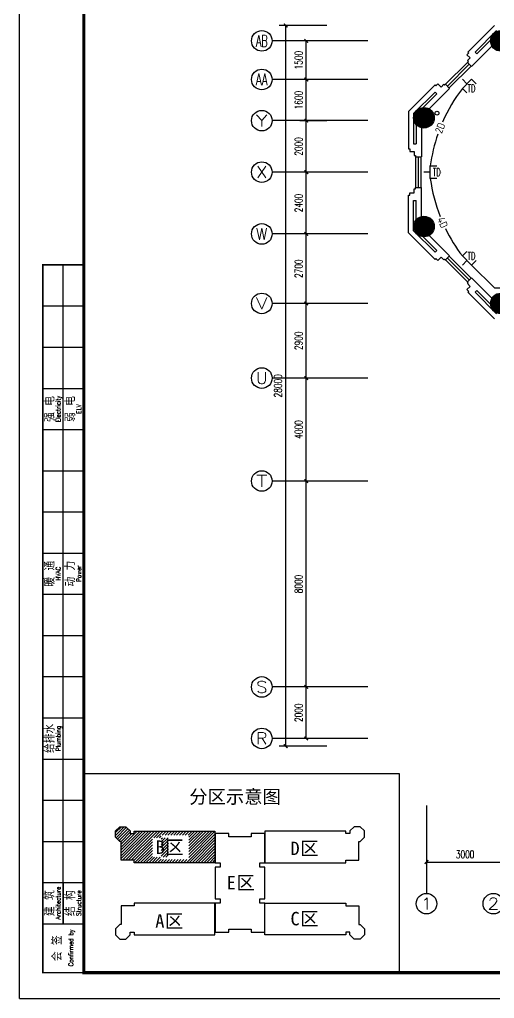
# Model space of a CAD drawing. Extents: x 190999 to 834799, y -200814 to 215286.
# Drawn here: x 309899 to 328351, y -12314 to 25713 of the extents above; entities that cross this region are included whole.
import ezdxf
from ezdxf.enums import TextEntityAlignment as Align

# ---------------------------------------------------------------- set-up
doc = ezdxf.new("R2010")
doc.units = 0
doc.header["$LTSCALE"] = 1000
doc.header["$MEASUREMENT"] = 0
for name, color, linetype in [('00-EQUIP', 3, 'Continuous'), ('00-SIG_TEXT', 7, 'Continuous'), ('00-WIRE-4', 6, 'Continuous'), ('A-墙线', 2, 'Continuous'), ('A-外窗', 145, 'Continuous'), ('AXIS', 3, 'Continuous'), ('AXIS_TEXT', 7, 'Continuous'), ('COLUMN', 2, 'Continuous'), ('PUB_HATCH', 250, 'Continuous'), ('图框', 189, 'Continuous'), ('房间名称', 7, 'Continuous'), ('雨水管', 3, 'Continuous')]:
    doc.layers.add(name, color=color, linetype=linetype)
doc.styles.add('-GBCBIGGBENOR', font='GBENOR.shx', dxfattribs={"bigfont": 'GBCBIG.shx'})
doc.styles.add('_COMPLEX', font='COMPLEX.shx', dxfattribs={"width": 0.5})
doc.styles.add('_TCH_AXIS', font='COMPLEX', dxfattribs={"bigfont": 'GBCBIG'})
doc.styles.add('COMPLEX', font='COMPLEX')
doc.styles.add('DIM_FONT', font='SIMPLEX', dxfattribs={"width": 0.7, "bigfont": 'GBCBIG'})
doc.styles.add('HT', font='simhei.ttf')
doc.styles.get("Standard").update_dxf_attribs({"font": 'simhei.ttf'})
doc.styles.add('TKZ2_tjkts.shx', font='tjromant.shx', dxfattribs={"bigfont": 'tjkts.shx'})
doc.dimstyles.new('DIMN', dxfattribs={"dimtxt": 300, "dimasz": 100, "dimexe": 250, "dimexo": 300, "dimgap": 150, "dimtad": 1, "dimdec": 0, "dimzin": 0, "dimdsep": 46, "dimtxsty": 'DIM_FONT', "dimblk": 'ARCHTICK', "dimcen": 0.09, "dimclrt": 7, "dimazin": 2, "dimtfac": 1, "dimtdec": 0, "dimtix": 1, "dimtmove": 2, "dimatfit": 3, "dimfxl": 0, "dimtolj": 1, "dimtzin": 0, "dimarcsym": 0})

# ---------------------------------------------------------------- blocks, each defined once
blk = doc.blocks.new('TJAD_TK_A0')
at = {"layer": '图框'}
for p, q in [((973, -441.7), (973, 399.3)), ((990, -412.7), (990, -156.7)), ((982, -172.7), (998, -172.7)), ((982, -188.7), (998, -188.7)), ((982, -204.7), (998, -204.7)), ((982, -220.7), (998, -220.7)), ((982, -236.7), (998, -236.7)), ((982, -252.7), (998, -252.7)), ((982, -268.7), (998, -268.7)), ((982, -284.7), (998, -284.7)), ((982, -300.7), (998, -300.7)), ((982, -316.7), (998, -316.7)), ((982, -332.7), (998, -332.7)), ((982, -348.7), (998, -348.7)), ((982, -364.7), (998, -364.7)), ((982, -380.7), (998, -380.7)), ((982, -396.7), (998, -396.7)), ((990, -396.7), (990, -412.7)), ((982, -412.7), (998, -412.7)), ((973, -441.7), (2162, -441.7))]:
    blk.add_line(p, q, dxfattribs=at)
at = {"layer": '图框', "const_width": 1.2}
blk.add_lwpolyline([(2152, -431.7), (2152, 389.3), (998, 389.3), (998, -431.7)], close=True, dxfattribs=at)
at = {"layer": '图框', "const_width": 0.6}
blk.add_lwpolyline([(998, -431.7), (982, -431.7), (982, -156.7), (998, -156.7)], dxfattribs=at)
at = {"layer": '图框', "style": 'TKZ2_tjkts.shx'}
for s, p in [('强 电', (984.79, -212.7)), ('弱 电', (992.79, -212.7)), ('暖 通', (984.79, -276.7)), ('动 力', (992.79, -276.7)), ('给排水', (984.79, -340.7)), ('建 筑', (984.79, -404.7)), ('结 构', (992.79, -404.7)), ('会 签', (987.62, -422.2))]:
    blk.add_text(s, height=3.6, rotation=90, dxfattribs=at).set_placement(p, align=Align.MIDDLE_CENTER)
at = {"layer": '图框', "style": 'TKZ2_tjkts.shx', "width": 0.8}
for s, p in [('Electricity', (988.02, -212.7)), ('ELV', (996.02, -212.7)), ('Power', (996.02, -276.7)), ('HVAC', (988.02, -276.7)), ('Plumbing', (988.02, -340.7)), ('Architecture', (988.02, -404.7)), ('Structure', (996.02, -404.7)), ('Confirmed by', (992.95, -422.09))]:
    blk.add_text(s, height=1.8, rotation=90, dxfattribs=at).set_placement(p, align=Align.MIDDLE_CENTER)
blk = doc.blocks.new('_ArchTick')
at = {"const_width": 0.5}
blk.add_lwpolyline([(-0.7, -0.7), (0.7, 0.7)], dxfattribs=at)
blk = doc.blocks.new('*D978')
at = {"layer": 'AXIS', "color": 0, "lineweight": -2}
for p, q in [((321833, -214), (320789, -214)), ((321039, -2214), (321039, -214)), ((321833, -2214), (320789, -2214))]:
    blk.add_line(p, q, dxfattribs=at)
at = {"layer": 'Defpoints', "color": 0}
for p in [(321039, -214), (322133, -214), (322133, -2214)]:
    blk.add_point(p, dxfattribs=at)
at = {"layer": 'AXIS', "color": 0, "lineweight": -2, "xscale": 100, "yscale": 100, "zscale": 100}
for p, rotation in [((321039, -214), 90), ((321039, -2214), 270)]:
    blk.add_blockref('_ArchTick', p, dxfattribs=dict(at, rotation=rotation))
at = {"layer": 'AXIS', "color": 7, "insert": (320739, -1214), "char_height": 300, "attachment_point": 5, "rotation": 90, "style": 'DIM_FONT'}
blk.add_mtext('\\A1;2000', dxfattribs=at)
blk = doc.blocks.new('*D979')
at = {"layer": 'AXIS', "color": 0, "lineweight": -2}
for p, q in [((321833, 7786), (320789, 7786)), ((321039, -214), (321039, 7786)), ((321833, -214), (320789, -214))]:
    blk.add_line(p, q, dxfattribs=at)
at = {"layer": 'Defpoints', "color": 0}
for p in [(321039, 7786), (322133, 7786), (322133, -214)]:
    blk.add_point(p, dxfattribs=at)
at = {"layer": 'AXIS', "color": 0, "lineweight": -2, "xscale": 100, "yscale": 100, "zscale": 100}
for p, rotation in [((321039, 7786), 90), ((321039, -214), 270)]:
    blk.add_blockref('_ArchTick', p, dxfattribs=dict(at, rotation=rotation))
at = {"layer": 'AXIS', "color": 7, "insert": (320739, 3786), "char_height": 300, "attachment_point": 5, "rotation": 90, "style": 'DIM_FONT'}
blk.add_mtext('\\A1;8000', dxfattribs=at)
blk = doc.blocks.new('*D980')
at = {"layer": 'AXIS', "color": 0, "lineweight": -2}
for p, q in [((321833, 11786), (320789, 11786)), ((321039, 7786), (321039, 11786)), ((321833, 7786), (320789, 7786))]:
    blk.add_line(p, q, dxfattribs=at)
at = {"layer": 'Defpoints', "color": 0}
for p in [(321039, 11786), (322133, 11786), (322133, 7786)]:
    blk.add_point(p, dxfattribs=at)
at = {"layer": 'AXIS', "color": 0, "lineweight": -2, "xscale": 100, "yscale": 100, "zscale": 100}
for p, rotation in [((321039, 11786), 90), ((321039, 7786), 270)]:
    blk.add_blockref('_ArchTick', p, dxfattribs=dict(at, rotation=rotation))
at = {"layer": 'AXIS', "color": 7, "insert": (320739, 9786), "char_height": 300, "attachment_point": 5, "rotation": 90, "style": 'DIM_FONT'}
blk.add_mtext('\\A1;4000', dxfattribs=at)
blk = doc.blocks.new('*D981')
at = {"layer": 'AXIS', "color": 0, "lineweight": -2}
for p, q in [((321833, 14686), (320789, 14686)), ((321039, 11786), (321039, 14686)), ((321833, 11786), (320789, 11786))]:
    blk.add_line(p, q, dxfattribs=at)
at = {"layer": 'Defpoints', "color": 0}
for p in [(321039, 14686), (322133, 14686), (322133, 11786)]:
    blk.add_point(p, dxfattribs=at)
at = {"layer": 'AXIS', "color": 0, "lineweight": -2, "xscale": 100, "yscale": 100, "zscale": 100}
for p, rotation in [((321039, 14686), 90), ((321039, 11786), 270)]:
    blk.add_blockref('_ArchTick', p, dxfattribs=dict(at, rotation=rotation))
at = {"layer": 'AXIS', "color": 7, "insert": (320739, 13236), "char_height": 300, "attachment_point": 5, "rotation": 90, "style": 'DIM_FONT'}
blk.add_mtext('\\A1;2900', dxfattribs=at)
blk = doc.blocks.new('*D982')
at = {"layer": 'AXIS', "color": 0, "lineweight": -2}
for p, q in [((321833, 17386), (320789, 17386)), ((321039, 14686), (321039, 17386)), ((321833, 14686), (320789, 14686))]:
    blk.add_line(p, q, dxfattribs=at)
at = {"layer": 'Defpoints', "color": 0}
for p in [(321039, 17386), (322133, 17386), (322133, 14686)]:
    blk.add_point(p, dxfattribs=at)
at = {"layer": 'AXIS', "color": 0, "lineweight": -2, "xscale": 100, "yscale": 100, "zscale": 100}
for p, rotation in [((321039, 17386), 90), ((321039, 14686), 270)]:
    blk.add_blockref('_ArchTick', p, dxfattribs=dict(at, rotation=rotation))
at = {"layer": 'AXIS', "color": 7, "insert": (320739, 16036), "char_height": 300, "attachment_point": 5, "rotation": 90, "style": 'DIM_FONT'}
blk.add_mtext('\\A1;2700', dxfattribs=at)
blk = doc.blocks.new('*D983')
at = {"layer": 'AXIS', "color": 0, "lineweight": -2}
for p, q in [((321833, 19786), (320789, 19786)), ((321039, 17386), (321039, 19786)), ((321833, 17386), (320789, 17386))]:
    blk.add_line(p, q, dxfattribs=at)
at = {"layer": 'Defpoints', "color": 0}
for p in [(321039, 19786), (322133, 19786), (322133, 17386)]:
    blk.add_point(p, dxfattribs=at)
at = {"layer": 'AXIS', "color": 0, "lineweight": -2, "xscale": 100, "yscale": 100, "zscale": 100}
for p, rotation in [((321039, 19786), 90), ((321039, 17386), 270)]:
    blk.add_blockref('_ArchTick', p, dxfattribs=dict(at, rotation=rotation))
at = {"layer": 'AXIS', "color": 7, "insert": (320739, 18586), "char_height": 300, "attachment_point": 5, "rotation": 90, "style": 'DIM_FONT'}
blk.add_mtext('\\A1;2400', dxfattribs=at)
blk = doc.blocks.new('*D984')
at = {"layer": 'AXIS', "color": 0, "lineweight": -2}
for p, q in [((321833, 21786), (320789, 21786)), ((321039, 19786), (321039, 21786)), ((321833, 19786), (320789, 19786))]:
    blk.add_line(p, q, dxfattribs=at)
at = {"layer": 'Defpoints', "color": 0}
for p in [(321039, 21786), (322133, 21786), (322133, 19786)]:
    blk.add_point(p, dxfattribs=at)
at = {"layer": 'AXIS', "color": 0, "lineweight": -2, "xscale": 100, "yscale": 100, "zscale": 100}
for p, rotation in [((321039, 21786), 90), ((321039, 19786), 270)]:
    blk.add_blockref('_ArchTick', p, dxfattribs=dict(at, rotation=rotation))
at = {"layer": 'AXIS', "color": 7, "insert": (320739, 20786), "char_height": 300, "attachment_point": 5, "rotation": 90, "style": 'DIM_FONT'}
blk.add_mtext('\\A1;2000', dxfattribs=at)
blk = doc.blocks.new('*D985')
at = {"layer": 'AXIS', "color": 0, "lineweight": -2}
for p, q in [((321833, 23386), (320789, 23386)), ((321039, 21786), (321039, 23386)), ((321833, 21786), (320789, 21786))]:
    blk.add_line(p, q, dxfattribs=at)
at = {"layer": 'Defpoints', "color": 0}
for p in [(321039, 23386), (322133, 23386), (322133, 21786)]:
    blk.add_point(p, dxfattribs=at)
at = {"layer": 'AXIS', "color": 0, "lineweight": -2, "xscale": 100, "yscale": 100, "zscale": 100}
for p, rotation in [((321039, 23386), 90), ((321039, 21786), 270)]:
    blk.add_blockref('_ArchTick', p, dxfattribs=dict(at, rotation=rotation))
at = {"layer": 'AXIS', "color": 7, "insert": (320739, 22586), "char_height": 300, "attachment_point": 5, "rotation": 90, "style": 'DIM_FONT'}
blk.add_mtext('\\A1;1600', dxfattribs=at)
blk = doc.blocks.new('*D986')
at = {"layer": 'AXIS', "color": 0, "lineweight": -2}
for p, q in [((321833, 24886), (320789, 24886)), ((321039, 23386), (321039, 24886)), ((321833, 23386), (320789, 23386))]:
    blk.add_line(p, q, dxfattribs=at)
at = {"layer": 'Defpoints', "color": 0}
for p in [(321039, 24886), (322133, 24886), (322133, 23386)]:
    blk.add_point(p, dxfattribs=at)
at = {"layer": 'AXIS', "color": 0, "lineweight": -2, "xscale": 100, "yscale": 100, "zscale": 100}
for p, rotation in [((321039, 24886), 90), ((321039, 23386), 270)]:
    blk.add_blockref('_ArchTick', p, dxfattribs=dict(at, rotation=rotation))
at = {"layer": 'AXIS', "color": 7, "insert": (320739, 24136), "char_height": 300, "attachment_point": 5, "rotation": 90, "style": 'DIM_FONT'}
blk.add_mtext('\\A1;1500', dxfattribs=at)
blk = doc.blocks.new('*D987')
at = {"layer": 'AXIS', "color": 0, "lineweight": -2}
for p, q in [((321833, 25486), (319989, 25486)), ((320239, -2514), (320239, 25486)), ((321833, -2514), (319989, -2514))]:
    blk.add_line(p, q, dxfattribs=at)
at = {"layer": 'Defpoints', "color": 0}
for p in [(320239, 25486), (322133, 25486), (322133, -2514)]:
    blk.add_point(p, dxfattribs=at)
at = {"layer": 'AXIS', "color": 0, "lineweight": -2, "xscale": 100, "yscale": 100, "zscale": 100}
for p, rotation in [((320239, 25486), 90), ((320239, -2514), 270)]:
    blk.add_blockref('_ArchTick', p, dxfattribs=dict(at, rotation=rotation))
at = {"layer": 'AXIS', "color": 7, "insert": (319939, 11486), "char_height": 300, "attachment_point": 5, "rotation": 90, "style": 'DIM_FONT'}
blk.add_mtext('\\A1;28000', dxfattribs=at)
blk = doc.blocks.new('*D1004')
at = {"layer": 'AXIS', "color": 0, "lineweight": -2}
for p, q in [((325712, -5614), (325712, -7264)), ((328711, -5614), (328711, -7264)), ((325712, -7014), (328711, -7014))]:
    blk.add_line(p, q, dxfattribs=at)
at = {"layer": 'Defpoints', "color": 0}
for p in [(325712, -5314), (328711, -5314), (328711, -7014)]:
    blk.add_point(p, dxfattribs=at)
at = {"layer": 'AXIS', "color": 0, "lineweight": -2, "xscale": 100, "yscale": 100, "zscale": 100, "rotation": 180}
blk.add_blockref('_ArchTick', (325712, -7014), dxfattribs=at)
at = {"layer": 'AXIS', "color": 0, "lineweight": -2, "xscale": 100, "yscale": 100, "zscale": 100}
blk.add_blockref('_ArchTick', (328711, -7014), dxfattribs=at)
at = {"layer": 'AXIS', "color": 7, "insert": (327211, -6714), "char_height": 300, "attachment_point": 5, "style": 'DIM_FONT'}
blk.add_mtext('\\A1;3000', dxfattribs=at)
blk = doc.blocks.new('_YZH')
blk.add_circle((0, 0), 0.5)
at = {"layer": 'PUB_HATCH', "const_width": 0.5}
blk.add_lwpolyline([(-0.25, 0, 1), (0.25, 0, 1)], format="xyb", close=True, dxfattribs=at)
blk = doc.blocks.new('_AXISO')
blk.add_circle((0, 0), 0.5)
at = {"layer": 'AXIS_TEXT', "style": 'COMPLEX', "width": 1.041667}
blk.add_attdef('A', text='', height=0.56, dxfattribs=at).set_placement((-0.25, -0.28), (0.25, -0.28), align=Align.FIT)
blk = doc.blocks.new('_LINKPT1')
at = {"color": 0}
blk.add_line((0, 0), (0, 0), dxfattribs=at)
blk = doc.blocks.new('IO37IMB6')
for p, q in [((-0.5, 0.499), (-0.5, 0.999)), ((0.5, 0.999), (0.5, 0.499)), ((0.5, 0.499), (-0.5, 0.499)), ((0, 0.5), (0, 0))]:
    blk.add_line(p, q)
at = {"xscale": 0.002, "yscale": 0.002, "zscale": 0.002}
for p in [(0, 1.384), (-0.5, 0.499), (0, 0), (0.5, 0.499)]:
    blk.add_blockref('_LINKPT1', p, dxfattribs=at)
at = {"style": '_COMPLEX', "width": 0.6, "flags": 8}
blk.add_attdef('$TEXT$', text='', height=0.6, dxfattribs=at).set_placement((0, 1), align=Align.MIDDLE_CENTER)
at = {"flags": 9}
blk.add_attdef('A', (0, 0), '', height=0.00002, dxfattribs=at)

msp = doc.modelspace()

# ---------------------------------------------------------------- hatches: boundary and pattern name
at = {"layer": 'PUB_HATCH'}
h = msp.add_hatch(dxfattribs=at)
h.set_pattern_fill('ANSI31', color=256, scale=50, style=0)
h.set_pattern_definition([(45, (1e-10, -84100), (-56.1266, 56.1266), [])])
h.paths.add_polyline_path([(317489.6, -5911.7), (317489.6, -7041.7), (314347, -7041.7), (314347, -6941.7), (313847, -6941.7), (313847, -6211.7), (313793.9, -6211.7), (313627, -6044.8), (313627, -5808.7), (313794, -5641.7), (314030.1, -5641.7), (314197.1, -5808.7), (314197.1, -5911.7), (314347, -5911.7), (314347, -5811.7), (317489.6, -5811.7)])
edge = h.paths.add_edge_path(flags=16)
edge.add_line((315057.8, -6826.3), (315688.4, -6826.3))
edge.add_line((315688.4, -6826.3), (315688.4, -6068.7))
edge.add_line((315688.4, -6068.7), (315057.8, -6068.7))
edge.add_line((315057.8, -6068.7), (315057.8, -6826.3))
edge.add_line((315403.3, -6917.9), (316477, -6917.9))
edge.add_line((316477, -6917.9), (316477, -5965.3))
edge.add_line((316477, -5965.3), (315403.3, -5965.3))
edge.add_line((315403.3, -5965.3), (315403.3, -6917.9))

# ---------------------------------------------------------------- linework, layer by layer
msp.add_lwpolyline([(312398.5, -11313.5), (324664, -11313.5), (324664, -3589.5), (312398.5, -3589.5)], close=True)
for points in [[(317489.6, -5911.7), (317489.6, -7041.7), (314347, -7041.7), (314347, -6941.7), (313847, -6941.7), (313847, -6211.7), (313793.9, -6211.7), (313627, -6044.8), (313627, -5808.7), (313794, -5641.7), (314030.1, -5641.7), (314197.1, -5808.7), (314197.1, -5911.7), (314347, -5911.7), (314347, -5811.7), (317489.6, -5811.7), (317489.6, -5911.7)], [(319434.5, -5911.7), (319434.5, -7041.7), (322577, -7041.7), (322577, -6941.7), (323077.1, -6941.7), (323077.1, -6211.7), (323130.2, -6211.7), (323297.1, -6044.8), (323297.1, -5808.7), (323130.1, -5641.7), (322894, -5641.7), (322727, -5808.7), (322727, -5911.7), (322577, -5911.7), (322577, -5811.7), (319434.5, -5811.7), (319434.5, -5911.7)], [(318462.1, -9616.7), (318897, -9616.7), (318897, -9741.7), (319429.5, -9741.7), (319429.5, -9741.7), (319429.5, -8611.7), (319232, -8611.7), (319232, -8441.7), (319427, -8441.7), (319427, -7211.7), (319232, -7211.7), (319232, -7041.7), (319429.5, -7041.7), (319429.5, -5911.7), (318897, -5911.7), (318897, -6036.7), (318027.1, -6036.7), (318027.1, -5911.7), (317494.5, -5911.7), (317494.5, -7041.7), (317692.1, -7041.7), (317692.1, -7211.7), (317497.1, -7211.7), (317497.1, -8441.7), (317692.1, -8441.7), (317692.1, -8611.7), (317494.5, -8611.7), (317494.5, -9741.7), (317494.5, -9741.7), (318027.1, -9741.7), (318027.1, -9616.7), (318462.1, -9616.7)], [(317489.6, -9741.7), (317489.6, -8611.7), (314347, -8611.7), (314347, -8711.7), (313847, -8711.7), (313847, -9441.7), (313793.9, -9441.7), (313627, -9608.6), (313627, -9844.7), (313794, -10011.7), (314030.1, -10011.7), (314197.1, -9844.7), (314197.1, -9741.7), (314347, -9741.7), (314347, -9841.7), (317489.6, -9841.7), (317489.6, -9741.7)], [(319434.5, -9741.7), (319434.5, -8611.7), (322577, -8611.7), (322577, -8711.7), (323077.1, -8711.7), (323077.1, -9441.7), (323130.2, -9441.7), (323297.1, -9608.6), (323297.1, -9844.7), (323130.1, -10011.7), (322894, -10011.7), (322727, -9844.7), (322727, -9741.7), (322577, -9741.7), (322577, -9841.7), (319434.5, -9841.7), (319434.5, -9741.7)]]:
    msp.add_lwpolyline(points)
at = {"layer": '00-WIRE-4'}
for q in [(327458.6, 16177.5), (329076.1, 15286.5)]:
    msp.add_line((328349.5, 15286.5), q, dxfattribs=at)
for centre, start, end in [((332140, 19192.6), 142.61919, 156.36018), ((332140, 19192.6), 160.88431, 172.35795), ((332140, 20377.9), 187.64205, 201.37552), ((332140, 20377.9), 206.06804, 217.38081)]:
    msp.add_arc(centre, 6336.4, start, end, dxfattribs=at)
at = {"layer": 'A-墙线'}
for p, q in [((328350.8, 25486.5), (327317.7, 24453.4)), ((328433.7, 25286.5), (327600.6, 24453.4)), ((328200.1, 24911.5), (327671.3, 24382.7)), ((327353.1, 24418), (327282.4, 24347.3)), ((327282.4, 24347.3), (327406.1, 24223.6)), ((327317.7, 24453.4), (327353.1, 24418)), ((328254.8, 24683.3), (327459.2, 23887.7)), ((327600.6, 24453.4), (327671.3, 24382.7)), ((327406.1, 24223.6), (327300.1, 24117.5)), ((327300.1, 24117.5), (327335.4, 24082.2)), ((327335.4, 24082.2), (327300.1, 24046.8)), ((327300.1, 24046.8), (327459.2, 23887.7)), ((326080.3, 23145.2), (326151, 23215.9)), ((326151, 23215.9), (326274.8, 23092.2)), ((326274.8, 23092.2), (326380.8, 23198.3)), ((326380.8, 23198.3), (326416.2, 23162.9)), ((326416.2, 23162.9), (326451.5, 23198.3)), ((326451.5, 23198.3), (326610.6, 23039.2)), ((325011.8, 22147.5), (326044.9, 23180.6)), ((325211.8, 22064.7), (326044.9, 22897.8)), ((325586.8, 22298.2), (326115.7, 22827)), ((325815, 22243.5), (326610.6, 23039.2)), ((326044.9, 23180.6), (326080.3, 23145.2)), ((326044.9, 22897.8), (326115.7, 22827)), ((325011.8, 22147.5), (325011.8, 20686.5)), ((325211.8, 22064.7), (325211.8, 20886.5)), ((325311.8, 21634.4), (325311.8, 20886.5)), ((325511.8, 21511.7), (325511.8, 20386.5)), ((325011.8, 20686.5), (325061.8, 20686.5)), ((325061.8, 20686.5), (325061.8, 20586.5)), ((325061.8, 20586.5), (325236.8, 20586.5)), ((325211.8, 20886.5), (325311.8, 20886.5)), ((325236.8, 20586.5), (325236.8, 20436.5)), ((325236.8, 20436.5), (325286.8, 20436.5)), ((325286.8, 20436.5), (325286.8, 20386.5)), ((325286.8, 20386.5), (325511.8, 20386.5)), ((325236.8, 18986.5), (325236.8, 19136.5)), ((325236.8, 19136.5), (325286.8, 19136.5)), ((325286.8, 19136.5), (325286.8, 19186.5)), ((325286.8, 19186.5), (325511.8, 19186.5)), ((325511.8, 18061.3), (325511.8, 19186.5)), ((325011.8, 17425.5), (325011.8, 18886.5)), ((325011.8, 18886.5), (325061.8, 18886.5)), ((325061.8, 18886.5), (325061.8, 18986.5)), ((325061.8, 18986.5), (325236.8, 18986.5)), ((325211.8, 17508.3), (325211.8, 18686.5)), ((325211.8, 18686.5), (325311.8, 18686.5)), ((325311.8, 17938.6), (325311.8, 18686.5)), ((325211.8, 17508.3), (326044.9, 16675.2)), ((325011.8, 17425.5), (326044.9, 16392.4)), ((325586.8, 17274.8), (326115.7, 16745.9)), ((325815, 17329.4), (326610.6, 16533.8)), ((326044.9, 16675.2), (326115.7, 16745.9)), ((326044.9, 16392.4), (326080.3, 16427.7)), ((326080.3, 16427.7), (326151, 16357)), ((326151, 16357), (326274.8, 16480.8)), ((326274.8, 16480.8), (326380.8, 16374.7)), ((326380.8, 16374.7), (326416.2, 16410)), ((326416.2, 16410), (326451.5, 16374.7)), ((326451.5, 16374.7), (326610.6, 16533.8)), ((327300.1, 15526.2), (327459.2, 15685.3)), ((328254.8, 14889.6), (327459.2, 15685.3)), ((327282.4, 15225.6), (327406.1, 15349.4)), ((327353.1, 15154.9), (327282.4, 15225.6)), ((327335.4, 15490.8), (327300.1, 15526.2)), ((327300.1, 15455.5), (327335.4, 15490.8)), ((327406.1, 15349.4), (327300.1, 15455.5)), ((327317.7, 15119.6), (327353.1, 15154.9)), ((328350.8, 14086.5), (327317.7, 15119.6)), ((327600.6, 15119.6), (327671.3, 15190.3)), ((328433.7, 14286.5), (327600.6, 15119.6)), ((328200.1, 14661.4), (327671.3, 15190.3))]:
    msp.add_line(p, q, dxfattribs=at)
at = {"layer": 'A-外窗'}
for p, q in [((326451.5, 23198.3), (327300.1, 24046.8)), ((326522.2, 23127.6), (327370.8, 23976.1)), ((326593, 23056.9), (327441.5, 23905.4)), ((325286.8, 20386.5), (325286.8, 19186.5)), ((325386.8, 20386.5), (325386.8, 19186.5)), ((325486.8, 20386.5), (325486.8, 19186.5)), ((326451.5, 16374.7), (327300.1, 15526.2)), ((326522.2, 16445.4), (327370.8, 15596.9)), ((326593, 16516.1), (327441.5, 15667.6))]:
    msp.add_line(p, q, dxfattribs=at)
at = {"layer": 'AXIS'}
for p, q in [((323433.1, 24886.5), (319711.6, 24886.5)), ((323433.1, 23386.5), (319711.6, 23386.5)), ((323433.1, 21786.5), (319711.6, 21786.5)), ((323433.1, 19786.5), (319711.6, 19786.5)), ((323433.1, 17386.5), (319711.6, 17386.5)), ((323433.1, 14686.5), (319711.6, 14686.5)), ((323433.1, 11786.5), (319711.6, 11786.5)), ((323433.1, 7786.5), (319711.6, 7786.5)), ((323433.1, -213.5), (319711.6, -213.5)), ((323433.1, -2213.5), (319711.6, -2213.5)), ((325711.6, -4813.5), (325711.6, -8232.6))]:
    msp.add_line(p, q, dxfattribs=at)
at = {"layer": '雨水管'}
msp.add_circle((326118.9, 22079.3), 75, dxfattribs=at)

# ---------------------------------------------------------------- block references
at = {"layer": '00-EQUIP'}
ref = msp.add_blockref('IO37IMB6', (327105.4, 23392.7), dxfattribs=dict(at, xscale=500, yscale=500, zscale=500, rotation=225))
ref.add_attrib('$TEXT$', 'TD', dxfattribs={"layer": '0', "height": 300, "style": '_COMPLEX', "width": 0.6, "flags": 8}).set_placement((327458.9, 23039.2), align=Align.MIDDLE_CENTER)
ref = msp.add_blockref('IO37IMB6', (325610.4, 19785.3), dxfattribs=dict(at, xscale=500, yscale=500, zscale=500, rotation=270))
ref.add_attrib('$TEXT$', 'TD', dxfattribs={"layer": '0', "height": 300, "style": '_COMPLEX', "width": 0.6, "flags": 8}).set_placement((326110.4, 19785.3), align=Align.MIDDLE_CENTER)
ref = msp.add_blockref('IO37IMB6', (327105.4, 16177.8), dxfattribs=dict(at, xscale=-499.9999999999999, yscale=500, zscale=500, rotation=315))
ref.add_attrib('$TEXT$', 'TD', dxfattribs={"layer": '0', "height": 300, "style": '_COMPLEX', "width": 0.6, "flags": 8}).set_placement((327458.9, 16531.4), align=Align.MIDDLE_CENTER)
at = {"layer": 'AXIS'}
ref = msp.add_blockref('_AXISO', (319311.6, 24886.5), dxfattribs=dict(at, xscale=800, yscale=800, zscale=800))
ref.add_attrib('A', 'AB', dxfattribs={"layer": 'AXIS_TEXT', "height": 452.55, "style": '_TCH_AXIS', "width": 0.552632}).set_placement((319085.4, 24660.2), (319537.9, 24660.2), align=Align.FIT)
ref = msp.add_blockref('_AXISO', (319311.6, 23386.5), dxfattribs=dict(at, xscale=800, yscale=800, zscale=800))
ref.add_attrib('A', 'AA', dxfattribs={"layer": 'AXIS_TEXT', "height": 452.55, "style": '_TCH_AXIS', "width": 0.538462}).set_placement((319085.4, 23160.2), (319537.9, 23160.2), align=Align.FIT)
ref = msp.add_blockref('_AXISO', (319311.6, 21786.5), dxfattribs=dict(at, xscale=800, yscale=800, zscale=800))
ref.add_attrib('A', 'Y', dxfattribs={"layer": 'AXIS_TEXT', "height": 452.5, "style": '_TCH_AXIS', "width": 1.105263}).set_placement((319085.4, 21560.2), (319537.9, 21560.2), align=Align.FIT)
ref = msp.add_blockref('_AXISO', (319311.6, 19786.5), dxfattribs=dict(at, xscale=800, yscale=800, zscale=800))
ref.add_attrib('A', 'X', dxfattribs={"layer": 'AXIS_TEXT', "height": 452.5, "style": '_TCH_AXIS', "width": 1.166667}).set_placement((319085.4, 19560.2), (319537.9, 19560.2), align=Align.FIT)
ref = msp.add_blockref('_AXISO', (319311.6, 17386.5), dxfattribs=dict(at, xscale=800, yscale=800, zscale=800))
ref.add_attrib('A', 'W', dxfattribs={"layer": 'AXIS_TEXT', "height": 452.5, "style": '_TCH_AXIS', "width": 0.954545}).set_placement((319085.4, 17160.2), (319537.9, 17160.2), align=Align.FIT)
ref = msp.add_blockref('_AXISO', (319311.6, 14686.5), dxfattribs=dict(at, xscale=800, yscale=800, zscale=800))
ref.add_attrib('A', 'V', dxfattribs={"layer": 'AXIS_TEXT', "height": 452.5, "style": '_TCH_AXIS', "width": 1.166667}).set_placement((319085.4, 14460.2), (319537.9, 14460.2), align=Align.FIT)
ref = msp.add_blockref('_AXISO', (319311.6, 11786.5), dxfattribs=dict(at, xscale=800, yscale=800, zscale=800))
ref.add_attrib('A', 'U', dxfattribs={"layer": 'AXIS_TEXT', "height": 452.5, "style": '_TCH_AXIS', "width": 1.05}).set_placement((319085.4, 11560.2), (319537.9, 11560.2), align=Align.FIT)
ref = msp.add_blockref('_AXISO', (319311.6, 7786.5), dxfattribs=dict(at, xscale=800, yscale=800, zscale=800))
ref.add_attrib('A', 'T', dxfattribs={"layer": 'AXIS_TEXT', "height": 452.5, "style": '_TCH_AXIS', "width": 1.4}).set_placement((319085.4, 7560.2), (319537.9, 7560.2), align=Align.FIT)
ref = msp.add_blockref('_AXISO', (319311.6, -213.5), dxfattribs=dict(at, xscale=800, yscale=800, zscale=800))
ref.add_attrib('A', 'S', dxfattribs={"layer": 'AXIS_TEXT', "height": 452.5, "style": '_TCH_AXIS', "width": 1.5}).set_placement((319085.4, -439.8), (319537.9, -439.8), align=Align.FIT)
ref = msp.add_blockref('_AXISO', (319311.6, -2213.5), dxfattribs=dict(at, xscale=800, yscale=800, zscale=800))
ref.add_attrib('A', 'R', dxfattribs={"layer": 'AXIS_TEXT', "height": 452.5, "style": '_TCH_AXIS', "width": 1.166667}).set_placement((319085.4, -2439.8), (319537.9, -2439.8), align=Align.FIT)
ref = msp.add_blockref('_AXISO', (325711.6, -8632.6), dxfattribs=dict(at, xscale=800, yscale=800, zscale=800))
ref.add_attrib('A', '1', dxfattribs={"layer": 'AXIS_TEXT', "height": 452.5, "style": '_TCH_AXIS', "width": 2.333333}).set_placement((325485.4, -8858.9), (325937.9, -8858.9), align=Align.FIT)
ref = msp.add_blockref('_AXISO', (328311.2, -8632.6), dxfattribs=dict(at, xscale=800, yscale=800, zscale=800))
ref.add_attrib('A', '2', dxfattribs={"layer": 'AXIS_TEXT', "height": 452.5, "style": '_TCH_AXIS', "width": 1.5}).set_placement((328084.9, -8858.9), (328537.5, -8858.9), align=Align.FIT)
at = {"layer": 'COLUMN', "xscale": 800, "yscale": 800, "zscale": 800}
for p in [(328599.4, 24886.5), (325611.8, 21899), (325611.8, 17674), (328599.4, 14686.5)]:
    msp.add_blockref('_YZH', p, dxfattribs=at)
at = {"layer": '图框', "xscale": 100, "yscale": 100, "zscale": 100}
msp.add_blockref('TJAD_TK_A0', (212598.6, 31856.8), dxfattribs=at)

# ---------------------------------------------------------------- texts
at = {"layer": '00-SIG_TEXT', "style": '-GBCBIGGBENOR'}
for s, rotation, p in [('2D', 68.62224, (326239.6, 21502.4)), ('4D', 293.72178, (326339, 17828.8))]:
    msp.add_text(s, height=300, rotation=rotation, dxfattribs=at).set_placement(p, align=Align.MIDDLE_CENTER)
at = {"layer": '房间名称', "style": 'HT'}
for s, height, p in [('分区示意图', 522.78, (316489.8, -4739.2)), ('B', 522.8, (315184, -6700)), ('区', 522.8, (315562.1, -6700)), ('D', 522.8, (320426, -6745.2)), ('区', 522.8, (320804.1, -6745.2)), ('E', 522.8, (317946, -8079)), ('区', 522.8, (318324.1, -8079)), ('A', 522.8, (315172.2, -9565.8)), ('区', 522.8, (315550.3, -9565.8)), ('C', 522.8, (320426, -9474.4)), ('区', 522.8, (320804.1, -9474.4))]:
    msp.add_text(s, height=height, dxfattribs=at).set_placement(p)

# ---------------------------------------------------------------- dimensions: what is measured, and where the dimension line sits
at = {"layer": 'AXIS'}
for p1, p2, distance, picture, middle in [((322133.1, -2513.5), (322133.1, 25486.5), 1894.4, '*D987', (319938.7, 11486.5)), ((322133.1, 23386.5), (322133.1, 24886.5), 1094.4, '*D986', (320738.7, 24136.5)), ((322133.1, 21786.5), (322133.1, 23386.5), 1094.4, '*D985', (320738.7, 22586.5)), ((322133.1, 19786.5), (322133.1, 21786.5), 1094.4, '*D984', (320738.7, 20786.5)), ((322133.1, 17386.5), (322133.1, 19786.5), 1094.4, '*D983', (320738.7, 18586.5)), ((322133.1, 14686.5), (322133.1, 17386.5), 1094.4, '*D982', (320738.7, 16036.5)), ((322133.1, 11786.5), (322133.1, 14686.5), 1094.4, '*D981', (320738.7, 13236.5)), ((322133.1, 7786.5), (322133.1, 11786.5), 1094.4, '*D980', (320738.7, 9786.5)), ((322133.1, -213.5), (322133.1, 7786.5), 1094.4, '*D979', (320738.7, 3786.5)), ((322133.1, -2213.5), (322133.1, -213.5), 1094.4, '*D978', (320738.7, -1213.5)), ((325711.6, -5313.5), (328711.2, -5313.5), -1700, '*D1004', (327211.4, -6713.5))]:
    dim = msp.add_aligned_dim(p1=p1, p2=p2, distance=distance, dimstyle='DIMN', dxfattribs=at)
    dim.commit()
    dim.dimension.update_dxf_attribs({"geometry": picture, "text_midpoint": middle})

doc.saveas('drawing.dxf')
